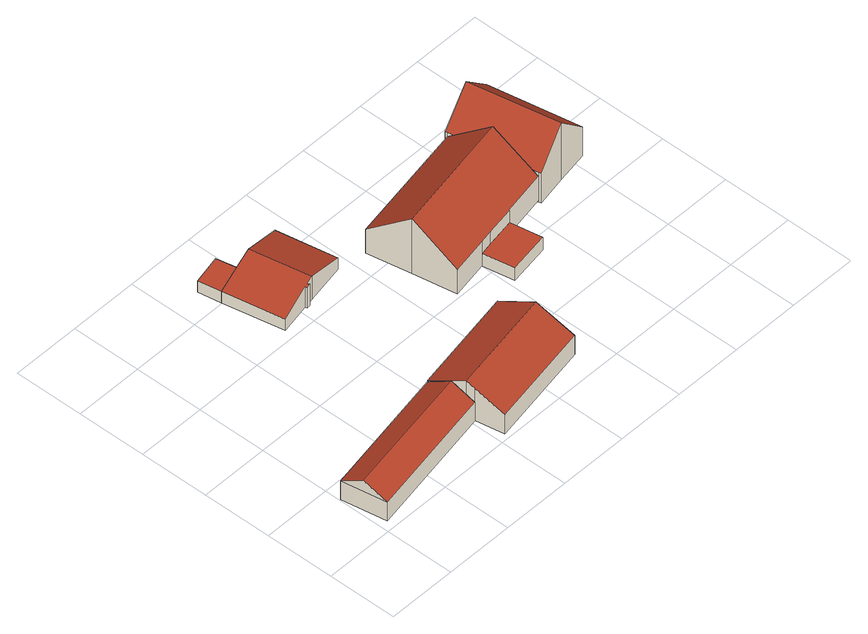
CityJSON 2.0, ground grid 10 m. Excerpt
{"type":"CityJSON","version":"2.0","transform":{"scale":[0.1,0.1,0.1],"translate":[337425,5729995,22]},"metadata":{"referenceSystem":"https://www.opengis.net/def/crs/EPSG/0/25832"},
"CityObjects":{
"building1":{"type":"Building","attributes":{"Geometrietyp2DReferenz":"3000","Gemeindeschluessel":"05170048","function":"31001_2720","roofType":"3100","measuredHeight":4.96},"address":[{"country":"Germany","locality":"Wesel","thoroughfareNumber":"57","thoroughfareName":"Molkereiweg"}],"geometry":[{"type":"Solid","lod":"2","boundaries":[[[[0,1,2,3]],[[4,5,1,0]],[[6,7,5,4]],[[3,2,7,6]],[[0,8,4]],[[6,9,3]],[[3,9,8,0]],[[4,8,9,6]],[[1,5,7,2]]]],"semantics":{"surfaces":[{"type":"WallSurface"},{"type":"RoofSurface"},{"type":"GroundSurface"}],"values":[[0,0,0,0,0,0,1,1,2]]}}]},
"building2":{"type":"Building","attributes":{"Geometrietyp2DReferenz":"3000","Gemeindeschluessel":"05170048","function":"31001_2720","roofType":"3100","measuredHeight":5.98},"address":[{"country":"Germany","locality":"Wesel","thoroughfareNumber":"57","thoroughfareName":"Molkereiweg"}],"geometry":[{"type":"Solid","lod":"2","boundaries":[[[[10,11,12,13]],[[14,15,11,10]],[[16,17,15,14]],[[18,19,17,16]],[[20,21,19,18]],[[22,23,21,20]],[[13,12,23,22]],[[18,16,14,20]],[[10,13,22,20,14]],[[11,15,17,19,21,23,12]]]],"semantics":{"surfaces":[{"type":"WallSurface"},{"type":"RoofSurface"},{"type":"GroundSurface"}],"values":[[0,0,0,0,0,0,0,1,1,2]]}}]},
"building3":{"type":"Building","attributes":{"Gemeindeschluessel":"05170048","Geometrietyp2DReferenz":"3000","function":"31001_2720"},"address":[{"country":"Germany","locality":"Wesel","thoroughfareNumber":"57","thoroughfareName":"Molkereiweg"}],"children":["building3-1","building3-2"]},
"building3-1":{"type":"BuildingPart","attributes":{"roofType":"3100","measuredHeight":3.99},"parents":["building3"],"geometry":[{"type":"MultiSurface","lod":"2","boundaries":[[[24,25,26,27]],[[28,29,25,24]],[[30,31,29,28]],[[32,33,31,30]],[[34,35,33,32]],[[36,37,35,34]],[[38,39,40,41]],[[42,43,39,38]],[[44,45,43,42]],[[27,26,45,44]],[[44,42,38,27]],[[41,36,34,32,30,28,24,27,38]],[[25,29,31,33,35,37,40,39,43,45,26]],[[41,46,36]],[[40,37,36,46]]],"semantics":{"surfaces":[{"type":"WallSurface"},{"type":"RoofSurface"},{"type":"GroundSurface"},{"type":"ClosureSurface"}],"values":[0,0,0,0,0,0,0,0,0,0,1,1,2,0,3]}}]},
"building3-2":{"type":"BuildingPart","attributes":{"roofType":"1000","measuredHeight":1.91},"parents":["building3"],"geometry":[{"type":"Solid","lod":"2","boundaries":[[[[47,48,49,50]],[[46,40,48,47]],[[50,49,37,36]],[[46,47,50,36]],[[48,40,37,49]],[[46,36,37,40]]]],"semantics":{"surfaces":[{"type":"WallSurface"},{"type":"RoofSurface"},{"type":"GroundSurface"},{"type":"ClosureSurface"}],"values":[[0,0,0,1,2,3]]}}]},
"building4":{"type":"Building","attributes":{"Gemeindeschluessel":"05170048","Geometrietyp2DReferenz":"3000","function":"31001_1210"},"address":[{"country":"Germany","locality":"Wesel","thoroughfareNumber":"57","thoroughfareName":"Molkereiweg"}],"children":["building4-1","building4-2"]},
"building4-1":{"type":"BuildingPart","attributes":{"roofType":"3100","measuredHeight":9.18},"parents":["building4"],"geometry":[{"type":"MultiSurface","lod":"2","boundaries":[[[51,52,53,54]],[[55,56,57,58]],[[59,60,56,55]],[[61,62,60,59]],[[63,64,62,61]],[[65,66,64,63]],[[67,68,66,65]],[[54,53,68,67]],[[63,61,59,65]],[[55,58,69,51,54,67,65,59]],[[52,70,57,56,60,62,64,66,68,53]],[[51,69,71,72]],[[70,52,72,71]],[[69,58,73,71]],[[57,70,71,73]]],"semantics":{"surfaces":[{"type":"WallSurface"},{"type":"RoofSurface"},{"type":"GroundSurface"},{"type":"ClosureSurface"}],"values":[0,0,0,0,0,0,0,0,1,1,2,0,3,0,3]}}]},
"building4-2":{"type":"BuildingPart","attributes":{"roofType":"9999","measuredHeight":2.15},"parents":["building4"],"geometry":[{"type":"Solid","lod":"2","boundaries":[[[[72,71,73,74,75]],[[73,57,76,74]],[[75,77,52,72]],[[74,76,77,75]],[[73,71,70,57]],[[71,72,52,70]],[[57,70,52,77,76]]]],"semantics":{"surfaces":[{"type":"RoofSurface"},{"type":"WallSurface"},{"type":"GroundSurface"}],"values":[[0,1,1,1,1,1,2]]}}]},
"building5":{"type":"Building","attributes":{"Geometrietyp2DReferenz":"3000","Gemeindeschluessel":"05170048","function":"31001_1210","roofType":"3100","measuredHeight":9.42},"address":[{"country":"Germany","locality":"Wesel","thoroughfareNumber":"57","thoroughfareName":"Molkereiweg"}],"geometry":[{"type":"Solid","lod":"2","boundaries":[[[[78,79,80,81]],[[82,83,79,78]],[[84,85,83,82]],[[86,87,85,84]],[[88,89,87,86]],[[90,91,89,88]],[[92,93,91,90]],[[81,80,93,92]],[[82,78,81,92,90,84]],[[88,86,84,90]],[[79,83,85,87,89,91,93,80]]]],"semantics":{"surfaces":[{"type":"WallSurface"},{"type":"RoofSurface"},{"type":"GroundSurface"}],"values":[[0,0,0,0,0,0,0,0,1,1,2]]}}]}
},
"vertices":[
[13,13,36],[13,13,5],[205,48,5],[205,48,36],[2,78,36],[2,78,5],[193,113,36],[193,113,5],[7,46,55],[199,80,55],
[205,48,60],[205,48,6],[212,7,6],[212,7,38],[203,60,66],[203,60,6],[193,113,38],[193,113,6],[346,141,38],[346,141,6],[355,88,66],[355,88,6],[365,35,38],[365,35,6],
[213,323,43],[213,323,7],[223,325,7],[223,325,46],[214,320,43],[214,320,7],[209,319,41],[209,319,7],[208,322,41],[208,322,7],[164,313,26],[164,313,7],[147,400,26],[147,400,7],[206,411,46],[206,411,7],[190,408,7],[190,408,41],[265,422,26],[265,422,7],[281,336,26],[281,336,7],[190,408,26],
[183,442,26],[183,442,7],[141,433,7],[141,433,26],
[458,224,49],[458,224,9],[458,225,9],[458,225,49],[344,203,49],[344,203,9],[398,213,9],[398,213,49],[333,266,100],[333,266,9],[321,329,49],[321,329,9],[500,361,49],[500,361,9],[511,299,100],[511,299,9],[523,237,49],[523,237,9],[417,217,49],[417,217,9],[417,217,30],[458,224,30],[398,213,30],
[406,168,30],[466,178,30],[406,168,9],[466,178,9],
[500,361,56],[500,361,7],[523,237,7],[523,237,56],[499,364,56],[499,364,7],[544,372,101],[544,372,7],[590,381,56],[590,381,7],[614,250,56],[614,250,7],[569,242,101],[569,242,7],[524,233,56],[524,233,7]
]}
